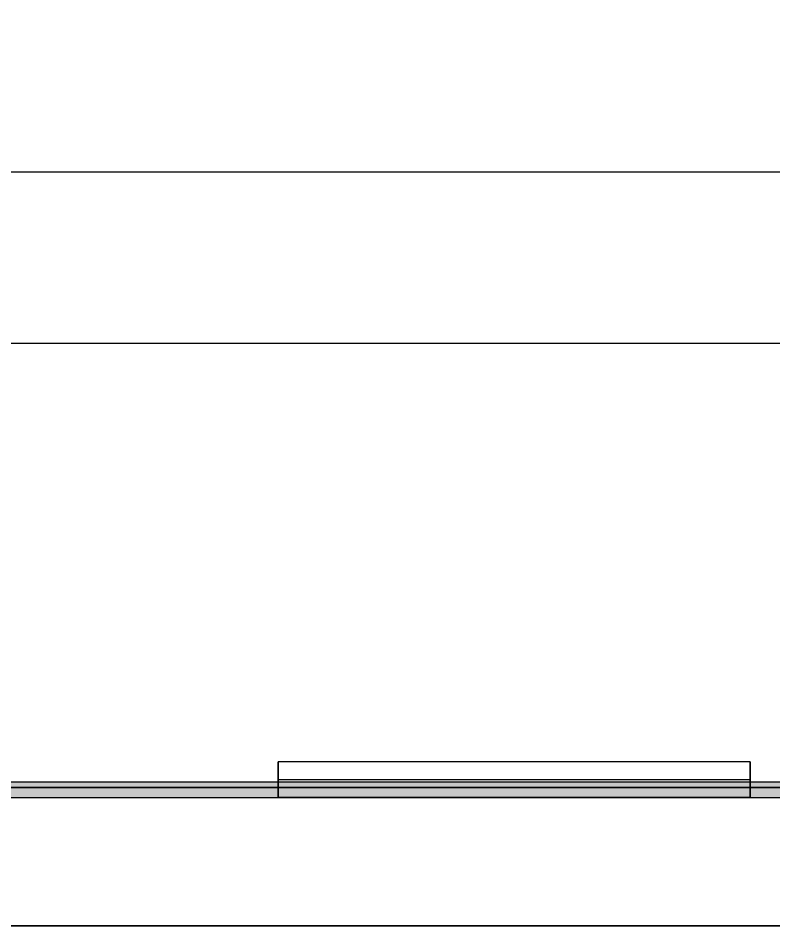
# Model space of a CAD drawing. Header units: millimetres. Extents: x -21807 to 22087, y 36760 to 60640.
# Drawn here: x -10316 to -8844, y 58167 to 59936 of the extents above; entities that cross this region are included whole.
import ezdxf

# ---------------------------------------------------------------- set-up
doc = ezdxf.new("R2010")
doc.units = ezdxf.units.MM
doc.linetypes.add('Grid Line', pattern=[22.225, 12.7, -3.175, 3.175, -3.175])
for name, color, linetype, lineweight in [('A-ANNO-DIMS', 7, 'Continuous', 9), ('A-ANNO-DIMS-110', 7, 'Continuous', 9), ('A-WALL', 7, 'Continuous', 9), ('A-WALL-PATT', 7, 'Continuous', 9), ('S-GRID', 7, 'Continuous', 9)]:
    doc.layers.add(name, color=color, linetype=linetype, lineweight=lineweight)
doc.layers.add('A-FLOR', color=7, linetype='Continuous', lineweight=9, true_color=0x007f00)
doc.layers.add('A-GLAZ', color=7, linetype='Continuous', lineweight=9, true_color=0x00007f)
doc.styles.add('Arial_1', font='arial.ttf', dxfattribs={"width": 0.8, "height": 220})
doc.dimstyles.new('AK_DIM_2_0_Arial', dxfattribs={"dimscale": 304.8, "dimtxt": 224.457068, "dimasz": 0.180446, "dimexe": 0.360892, "dimexo": 0.360892, "dimgap": 0.036089, "dimtad": 1, "dimdec": 0, "dimzin": 0, "dimdsep": 46, "dimtxsty": 'Arial_1', "dimblk1": 'OBLIQUE', "dimblk2": 'OBLIQUE', "dimsah": 1, "dimcen": 0.09, "dimadec": 0, "dimazin": 0, "dimtfac": 1, "dimtdec": 4, "dimtix": 1, "dimtmove": 0, "dimatfit": 3, "dimfxl": 1, "dimtvp": 1, "dimtolj": 1, "dimtzin": 0, "dimarcsym": 2})

# ---------------------------------------------------------------- blocks, each defined once
blk = doc.blocks.new('M_Window-Louvers - 1000x1000mm-1207723-MẶT BẰNG HỆ THỐNG GIÓ CẤP AHU')
at = {"layer": 'A-GLAZ', "color": 9, "lineweight": 13, "true_color": 0xaaaad4}
for p, q in [((-460.5, 8.65), (-460.5, -26.275)), ((-460.5, -26.275), (-460.5, 8.65)), ((460.5, 8.65), (-460.5, 8.65)), ((-460.5, 8.65), (460.5, 8.65)), ((-460.5, 8.65), (-460.5, -26.275)), ((-460.5, -26.275), (-460.5, 8.65)), ((460.5, 8.65), (-460.5, 8.65)), ((-460.5, 8.65), (460.5, 8.65)), ((-460.5, 8.65), (-460.5, -26.275)), ((-460.5, -26.275), (-460.5, 8.65)), ((460.5, 8.65), (-460.5, 8.65)), ((-460.5, 8.65), (460.5, 8.65)), ((-460.5, 8.65), (-460.5, -26.275)), ((-460.5, -26.275), (-460.5, 8.65)), ((460.5, 8.65), (-460.5, 8.65)), ((-460.5, 8.65), (460.5, 8.65)), ((-460.5, 8.65), (-460.5, -26.275)), ((-460.5, -26.275), (-460.5, 8.65)), ((460.5, 8.65), (-460.5, 8.65)), ((-460.5, 8.65), (460.5, 8.65)), ((-460.5, 8.65), (-460.5, -26.275)), ((-460.5, -26.275), (-460.5, 8.65)), ((460.5, 8.65), (-460.5, 8.65)), ((-460.5, 8.65), (460.5, 8.65)), ((-460.5, 8.65), (-460.5, -26.275)), ((-460.5, -26.275), (-460.5, 8.65)), ((460.5, 8.65), (-460.5, 8.65)), ((-460.5, 8.65), (460.5, 8.65)), ((-460.5, 8.65), (-460.5, -26.275)), ((-460.5, -26.275), (-460.5, 8.65)), ((460.5, 8.65), (-460.5, 8.65)), ((-460.5, 8.65), (460.5, 8.65)), ((-460.5, 8.65), (-460.5, -26.275)), ((-460.5, -26.275), (-460.5, 8.65)), ((460.5, 8.65), (-460.5, 8.65)), ((-460.5, 8.65), (460.5, 8.65)), ((-460.5, 8.65), (-460.5, -26.275)), ((-460.5, -26.275), (-460.5, 8.65)), ((460.5, 8.65), (-460.5, 8.65)), ((-460.5, 8.65), (460.5, 8.65)), ((-460.5, 8.65), (-460.5, -26.275)), ((-460.5, -26.275), (-460.5, 8.65)), ((460.5, 8.65), (-460.5, 8.65)), ((-460.5, 8.65), (460.5, 8.65)), ((-460.5, 8.65), (-460.5, -26.275)), ((-460.5, -26.275), (-460.5, 8.65)), ((460.5, 8.65), (-460.5, 8.65)), ((-460.5, 8.65), (460.5, 8.65)), ((-460.5, 8.65), (-460.5, -26.275)), ((-460.5, -26.275), (-460.5, 8.65)), ((460.5, 8.65), (-460.5, 8.65)), ((-460.5, 8.65), (460.5, 8.65)), ((-460.5, 8.65), (-460.5, -26.275)), ((-460.5, -26.275), (-460.5, 8.65)), ((460.5, 8.65), (-460.5, 8.65)), ((-460.5, 8.65), (460.5, 8.65)), ((-460.5, 8.65), (-460.5, -26.275)), ((-460.5, -26.275), (-460.5, 8.65)), ((460.5, 8.65), (-460.5, 8.65)), ((-460.5, 8.65), (460.5, 8.65)), ((-460.5, 8.65), (-460.5, -26.275)), ((-460.5, -26.275), (-460.5, 8.65)), ((460.5, 8.65), (-460.5, 8.65)), ((-460.5, 8.65), (460.5, 8.65)), ((-460.5, 8.65), (-460.5, -26.275)), ((-460.5, -26.275), (-460.5, 8.65)), ((460.5, 8.65), (-460.5, 8.65)), ((-460.5, 8.65), (460.5, 8.65)), ((-460.5, 8.65), (-460.5, -26.275)), ((-460.5, -26.275), (-460.5, 8.65)), ((460.5, 8.65), (-460.5, 8.65)), ((-460.5, 8.65), (460.5, 8.65)), ((-460.5, 8.65), (-460.5, -26.275)), ((-460.5, -26.275), (-460.5, 8.65)), ((460.5, 8.65), (-460.5, 8.65)), ((-460.5, 8.65), (460.5, 8.65)), ((-460.5, 8.65), (-460.5, -26.275)), ((-460.5, -26.275), (-460.5, 8.65)), ((460.5, 8.65), (-460.5, 8.65)), ((-460.5, 8.65), (460.5, 8.65)), ((-460.5, 8.65), (-460.5, -26.275)), ((-460.5, -26.275), (-460.5, 8.65)), ((460.5, 8.65), (-460.5, 8.65)), ((-460.5, 8.65), (460.5, 8.65)), ((-460.5, 8.65), (-460.5, -26.275)), ((-460.5, -26.275), (-460.5, 8.65)), ((460.5, 8.65), (-460.5, 8.65)), ((-460.5, 8.65), (460.5, 8.65)), ((460.5, 8.65), (460.5, -26.275)), ((460.5, -26.275), (460.5, 8.65)), ((460.5, 8.65), (460.5, -26.275)), ((460.5, -26.275), (460.5, 8.65)), ((460.5, 8.65), (460.5, -26.275)), ((460.5, -26.275), (460.5, 8.65)), ((460.5, 8.65), (460.5, -26.275)), ((460.5, -26.275), (460.5, 8.65)), ((460.5, 8.65), (460.5, -26.275)), ((460.5, -26.275), (460.5, 8.65)), ((460.5, 8.65), (460.5, -26.275)), ((460.5, -26.275), (460.5, 8.65)), ((460.5, 8.65), (460.5, -26.275)), ((460.5, -26.275), (460.5, 8.65)), ((460.5, 8.65), (460.5, -26.275)), ((460.5, -26.275), (460.5, 8.65)), ((460.5, 8.65), (460.5, -26.275)), ((460.5, -26.275), (460.5, 8.65)), ((460.5, 8.65), (460.5, -26.275)), ((460.5, -26.275), (460.5, 8.65)), ((460.5, 8.65), (460.5, -26.275)), ((460.5, -26.275), (460.5, 8.65)), ((460.5, 8.65), (460.5, -26.275)), ((460.5, -26.275), (460.5, 8.65)), ((460.5, 8.65), (460.5, -26.275)), ((460.5, -26.275), (460.5, 8.65)), ((460.5, 8.65), (460.5, -26.275)), ((460.5, -26.275), (460.5, 8.65)), ((460.5, 8.65), (460.5, -26.275)), ((460.5, -26.275), (460.5, 8.65)), ((460.5, 8.65), (460.5, -26.275)), ((460.5, -26.275), (460.5, 8.65)), ((460.5, 8.65), (460.5, -26.275)), ((460.5, -26.275), (460.5, 8.65)), ((460.5, 8.65), (460.5, -26.275)), ((460.5, -26.275), (460.5, 8.65)), ((460.5, 8.65), (460.5, -26.275)), ((460.5, -26.275), (460.5, 8.65)), ((460.5, 8.65), (460.5, -26.275)), ((460.5, -26.275), (460.5, 8.65)), ((460.5, 8.65), (460.5, -26.275)), ((460.5, -26.275), (460.5, 8.65)), ((460.5, 8.65), (460.5, -26.275)), ((460.5, -26.275), (460.5, 8.65)), ((-460.5, -26.275), (-460.5, -61.2)), ((-460.5, -61.2), (-460.5, -26.275)), ((-460.5, -26.275), (460.5, -26.275)), ((-460.5, -26.275), (460.5, -26.275)), ((-460.5, -26.275), (-460.5, -61.2)), ((-460.5, -61.2), (-460.5, -26.275)), ((-460.5, -26.275), (460.5, -26.275)), ((-460.5, -26.275), (460.5, -26.275)), ((-460.5, -26.275), (-460.5, -61.2)), ((-460.5, -61.2), (-460.5, -26.275)), ((-460.5, -26.275), (460.5, -26.275)), ((-460.5, -26.275), (460.5, -26.275)), ((-460.5, -26.275), (-460.5, -61.2)), ((-460.5, -61.2), (-460.5, -26.275)), ((-460.5, -26.275), (460.5, -26.275)), ((-460.5, -26.275), (460.5, -26.275)), ((-460.5, -26.275), (-460.5, -61.2)), ((-460.5, -61.2), (-460.5, -26.275)), ((-460.5, -26.275), (460.5, -26.275)), ((-460.5, -26.275), (460.5, -26.275)), ((-460.5, -26.275), (-460.5, -61.2)), ((-460.5, -61.2), (-460.5, -26.275)), ((-460.5, -26.275), (460.5, -26.275)), ((-460.5, -26.275), (460.5, -26.275)), ((-460.5, -26.275), (-460.5, -61.2)), ((-460.5, -61.2), (-460.5, -26.275)), ((-460.5, -26.275), (460.5, -26.275)), ((-460.5, -26.275), (460.5, -26.275)), ((-460.5, -26.275), (-460.5, -61.2)), ((-460.5, -61.2), (-460.5, -26.275)), ((-460.5, -26.275), (460.5, -26.275)), ((-460.5, -26.275), (460.5, -26.275)), ((-460.5, -26.275), (-460.5, -61.2)), ((-460.5, -61.2), (-460.5, -26.275)), ((-460.5, -26.275), (460.5, -26.275)), ((-460.5, -26.275), (460.5, -26.275)), ((-460.5, -26.275), (-460.5, -61.2)), ((-460.5, -61.2), (-460.5, -26.275)), ((-460.5, -26.275), (460.5, -26.275)), ((-460.5, -26.275), (460.5, -26.275)), ((-460.5, -26.275), (-460.5, -61.2)), ((-460.5, -61.2), (-460.5, -26.275)), ((-460.5, -26.275), (460.5, -26.275)), ((-460.5, -26.275), (460.5, -26.275)), ((-460.5, -26.275), (-460.5, -61.2)), ((-460.5, -61.2), (-460.5, -26.275)), ((-460.5, -26.275), (460.5, -26.275)), ((-460.5, -26.275), (460.5, -26.275)), ((-460.5, -26.275), (-460.5, -61.2)), ((-460.5, -61.2), (-460.5, -26.275)), ((-460.5, -26.275), (460.5, -26.275)), ((-460.5, -26.275), (460.5, -26.275)), ((-460.5, -26.275), (-460.5, -61.2)), ((-460.5, -61.2), (-460.5, -26.275)), ((-460.5, -26.275), (460.5, -26.275)), ((-460.5, -26.275), (460.5, -26.275)), ((-460.5, -26.275), (-460.5, -61.2)), ((-460.5, -61.2), (-460.5, -26.275)), ((-460.5, -26.275), (460.5, -26.275)), ((-460.5, -26.275), (460.5, -26.275)), ((-460.5, -26.275), (-460.5, -61.2)), ((-460.5, -61.2), (-460.5, -26.275)), ((-460.5, -26.275), (460.5, -26.275)), ((-460.5, -26.275), (460.5, -26.275)), ((-460.5, -26.275), (-460.5, -61.2)), ((-460.5, -61.2), (-460.5, -26.275)), ((-460.5, -26.275), (460.5, -26.275)), ((-460.5, -26.275), (460.5, -26.275)), ((-460.5, -26.275), (-460.5, -61.2)), ((-460.5, -61.2), (-460.5, -26.275)), ((-460.5, -26.275), (460.5, -26.275)), ((-460.5, -26.275), (460.5, -26.275)), ((-460.5, -26.275), (-460.5, -61.2)), ((-460.5, -61.2), (-460.5, -26.275)), ((-460.5, -26.275), (460.5, -26.275)), ((-460.5, -26.275), (460.5, -26.275)), ((-460.5, -26.275), (-460.5, -61.2)), ((-460.5, -61.2), (-460.5, -26.275)), ((-460.5, -26.275), (460.5, -26.275)), ((-460.5, -26.275), (460.5, -26.275)), ((-460.5, -26.275), (-460.5, -61.2)), ((-460.5, -61.2), (-460.5, -26.275)), ((-460.5, -26.275), (460.5, -26.275)), ((-460.5, -26.275), (460.5, -26.275)), ((-460.5, -26.275), (-460.5, -61.2)), ((-460.5, -61.2), (-460.5, -26.275)), ((-460.5, -26.275), (460.5, -26.275)), ((-460.5, -26.275), (460.5, -26.275)), ((460.5, -26.275), (460.5, -61.2)), ((460.5, -61.2), (460.5, -26.275)), ((460.5, -26.275), (460.5, -61.2)), ((460.5, -61.2), (460.5, -26.275)), ((460.5, -26.275), (460.5, -61.2)), ((460.5, -61.2), (460.5, -26.275)), ((460.5, -26.275), (460.5, -61.2)), ((460.5, -61.2), (460.5, -26.275)), ((460.5, -26.275), (460.5, -61.2)), ((460.5, -61.2), (460.5, -26.275)), ((460.5, -26.275), (460.5, -61.2)), ((460.5, -61.2), (460.5, -26.275)), ((460.5, -26.275), (460.5, -61.2)), ((460.5, -61.2), (460.5, -26.275)), ((460.5, -26.275), (460.5, -61.2)), ((460.5, -61.2), (460.5, -26.275)), ((460.5, -26.275), (460.5, -61.2)), ((460.5, -61.2), (460.5, -26.275)), ((460.5, -26.275), (460.5, -61.2)), ((460.5, -61.2), (460.5, -26.275)), ((460.5, -26.275), (460.5, -61.2)), ((460.5, -61.2), (460.5, -26.275)), ((460.5, -26.275), (460.5, -61.2)), ((460.5, -61.2), (460.5, -26.275)), ((460.5, -26.275), (460.5, -61.2)), ((460.5, -61.2), (460.5, -26.275)), ((460.5, -26.275), (460.5, -61.2)), ((460.5, -61.2), (460.5, -26.275)), ((460.5, -26.275), (460.5, -61.2)), ((460.5, -61.2), (460.5, -26.275)), ((460.5, -26.275), (460.5, -61.2)), ((460.5, -61.2), (460.5, -26.275)), ((460.5, -26.275), (460.5, -61.2)), ((460.5, -61.2), (460.5, -26.275)), ((460.5, -26.275), (460.5, -61.2)), ((460.5, -61.2), (460.5, -26.275)), ((460.5, -26.275), (460.5, -61.2)), ((460.5, -61.2), (460.5, -26.275)), ((460.5, -26.275), (460.5, -61.2)), ((460.5, -61.2), (460.5, -26.275)), ((460.5, -26.275), (460.5, -61.2)), ((460.5, -61.2), (460.5, -26.275)), ((460.5, -26.275), (460.5, -61.2)), ((460.5, -61.2), (460.5, -26.275)), ((-460.5, -61.2), (460.5, -61.2)), ((-460.5, -61.2), (460.5, -61.2)), ((-460.5, -61.2), (460.5, -61.2)), ((-460.5, -61.2), (460.5, -61.2)), ((-460.5, -61.2), (460.5, -61.2)), ((-460.5, -61.2), (460.5, -61.2)), ((-460.5, -61.2), (460.5, -61.2)), ((-460.5, -61.2), (460.5, -61.2)), ((-460.5, -61.2), (460.5, -61.2)), ((-460.5, -61.2), (460.5, -61.2)), ((-460.5, -61.2), (460.5, -61.2)), ((-460.5, -61.2), (460.5, -61.2)), ((-460.5, -61.2), (460.5, -61.2)), ((-460.5, -61.2), (460.5, -61.2)), ((-460.5, -61.2), (460.5, -61.2)), ((-460.5, -61.2), (460.5, -61.2)), ((-460.5, -61.2), (460.5, -61.2)), ((-460.5, -61.2), (460.5, -61.2)), ((-460.5, -61.2), (460.5, -61.2)), ((-460.5, -61.2), (460.5, -61.2)), ((-460.5, -61.2), (460.5, -61.2)), ((-460.5, -61.2), (460.5, -61.2)), ((-460.5, -61.2), (460.5, -61.2)), ((-460.5, -61.2), (460.5, -61.2)), ((-460.5, -61.2), (460.5, -61.2)), ((-460.5, -61.2), (460.5, -61.2)), ((-460.5, -61.2), (460.5, -61.2)), ((-460.5, -61.2), (460.5, -61.2)), ((-460.5, -61.2), (460.5, -61.2)), ((-460.5, -61.2), (460.5, -61.2)), ((-460.5, -61.2), (460.5, -61.2)), ((-460.5, -61.2), (460.5, -61.2)), ((-460.5, -61.2), (460.5, -61.2)), ((-460.5, -61.2), (460.5, -61.2)), ((-460.5, -61.2), (460.5, -61.2)), ((-460.5, -61.2), (460.5, -61.2)), ((-460.5, -61.2), (460.5, -61.2)), ((-460.5, -61.2), (460.5, -61.2)), ((-460.5, -61.2), (460.5, -61.2)), ((-460.5, -61.2), (460.5, -61.2)), ((-460.5, -61.2), (460.5, -61.2)), ((-460.5, -61.2), (460.5, -61.2)), ((-460.5, -61.2), (460.5, -61.2)), ((-460.5, -61.2), (460.5, -61.2))]:
    blk.add_line(p, q, dxfattribs=at)
blk = doc.blocks.new('AK-SGS-M3-A_rvt-1-MẶT BẰNG HỆ THỐNG GIÓ CẤP AHU')
at = {"layer": 'A-WALL-PATT', "true_color": 0xeaeaea}
blk.add_hatch(color=254, dxfattribs=at).paths.add_polyline_path([(-20048.6, 58416.9), (14503.7, 58416.9), (14503.7, 58446.9), (-20048.6, 58446.9)])
at = {"layer": 'A-WALL', "color": 253, "lineweight": 13, "true_color": 0xaaaaaa}
for p, q in [((14503.7, 58446.9), (-20048.6, 58446.9)), ((14503.7, 58446.9), (-20048.6, 58446.9)), ((-19948.6, 58436.9), (14503.7, 58436.9)), ((14503.7, 58436.9), (-19948.6, 58436.9)), ((-20048.6, 58416.9), (14503.7, 58416.9)), ((-20048.6, 58416.9), (14503.7, 58416.9)), ((3042.8, 58166.9), (-19596.1, 58166.9)), ((3042.8, 58166.9), (-19596.1, 58166.9))]:
    blk.add_line(p, q, dxfattribs=at)
at = {"layer": 'A-GLAZ', "color": 9, "lineweight": 13, "true_color": 0xaaaad4, "rotation": 180}
blk.add_blockref('M_Window-Louvers - 1000x1000mm-1207723-MẶT BẰNG HỆ THỐNG GIÓ CẤP AHU', (-9348.6, 58425.6), dxfattribs=at)
blk = doc.blocks.new('AK-SGS-M3-Hrvt_rvt-1-MẶT BẰNG HỆ THỐNG GIÓ CẤP AHU')
at = {"layer": 'A-FLOR', "color": 9, "true_color": 0xaad4aa}
for p, q in [((-20048.6, 58166.9), (14251.4, 58166.9)), ((14251.4, 58166.9), (-20048.6, 58166.9))]:
    blk.add_line(p, q, dxfattribs=at)
blk = doc.blocks.new('DIMBLOCK2-MẶT BẰNG HỆ THỐNG GIÓ CẤP AHU')
at = {"layer": 'A-ANNO-DIMS-110'}
for p, q in [((-12198.6, 59302.8), (-12198.6, 59412.8)), ((-4498.6, 59302.8), (-4498.6, 59412.8)), ((-12198.6, 59302.8), (-12171.1, 59330.3)), ((-4498.6, 59302.8), (-4471.1, 59330.3)), ((-12198.6, 59302.8), (-12226.1, 59275.3)), ((-12198.6, 59302.8), (-4498.6, 59302.8)), ((-12198.6, 59302.8), (-12198.6, 59231.7)), ((-4498.6, 59302.8), (-4526.1, 59275.3)), ((-4498.6, 59302.8), (-4498.6, 59231.7))]:
    blk.add_line(p, q, dxfattribs=at)
at = {"layer": 'A-ANNO-DIMS-110', "color": 0, "insert": (-8617.9, 59599.4), "char_height": 220, "width": 646.436, "attachment_point": 1, "line_spacing_factor": 0.941778, "style": 'Arial_1'}
blk.add_mtext('7700', dxfattribs=at)
blk = doc.blocks.new('_Oblique')
at = {"color": 0, "linetype": 'ByBlock', "lineweight": -2}
blk.add_line((-0.5, -0.5), (0.5, 0.5), dxfattribs=at)
blk = doc.blocks.new('DIMBLOCK5-MẶT BẰNG HỆ THỐNG GIÓ CẤP AHU')
at = {"layer": 'A-ANNO-DIMS-110'}
for p, q in [((-20048.6, 59636.5), (-20048.6, 59746.5)), ((10901.4, 59636.5), (10901.4, 59746.5)), ((-20048.6, 59636.5), (-20021.1, 59664)), ((10901.4, 59636.5), (10928.9, 59664)), ((-20048.6, 59636.5), (-20076.1, 59609)), ((-20048.6, 59636.5), (10901.4, 59636.5)), ((-20048.6, 59636.5), (-20048.6, 59565.3)), ((10901.4, 59636.5), (10873.9, 59609)), ((10901.4, 59636.5), (10901.4, 59565.3))]:
    blk.add_line(p, q, dxfattribs=at)
at = {"layer": 'A-ANNO-DIMS-110', "color": 0, "insert": (-4910.3, 59933.1), "char_height": 220, "width": 808.045, "attachment_point": 1, "line_spacing_factor": 0.941778, "style": 'Arial_1'}
blk.add_mtext('30950', dxfattribs=at)

msp = doc.modelspace()

# ---------------------------------------------------------------- linework, layer by layer
at = {"layer": 'S-GRID', "linetype": 'Grid Line'}
msp.add_line((14623.1, 58436.9), (-21036.6, 58436.9), dxfattribs=at)

# ---------------------------------------------------------------- block references
at = {"lineweight": 5}
for name in ['AK-SGS-M3-Hrvt_rvt-1-MẶT BẰNG HỆ THỐNG GIÓ CẤP AHU', 'AK-SGS-M3-A_rvt-1-MẶT BẰNG HỆ THỐNG GIÓ CẤP AHU']:
    msp.add_blockref(name, (0, 0), dxfattribs=at)

# ---------------------------------------------------------------- dimensions: what is measured, and where the dimension line sits
at = {"layer": 'A-ANNO-DIMS'}
for base, p1, p2, override, picture, middle in [((10901.4, 59636.5), (-20048.6, 59675.3), (10901.4, 59675.3), {"dimpost": '<>', "dimfxl": 30950}, 'DIMBLOCK5-MẶT BẰNG HỆ THỐNG GIÓ CẤP AHU', (-4573.6, 59759.9)), ((-4498.6, 59302.8), (-12198.6, 59341.7), (-4498.6, 59341.7), {"dimpost": '<>', "dimfxl": 7700}, 'DIMBLOCK2-MẶT BẰNG HỆ THỐNG GIÓ CẤP AHU', (-8348.6, 59426.1))]:
    dim = msp.add_linear_dim(base=base, p1=p1, p2=p2, dimstyle='AK_DIM_2_0_Arial', override=override, dxfattribs=at)
    dim.commit()
    dim.dimension.update_dxf_attribs({"geometry": picture, "text_midpoint": middle})

doc.saveas('drawing.dxf')
